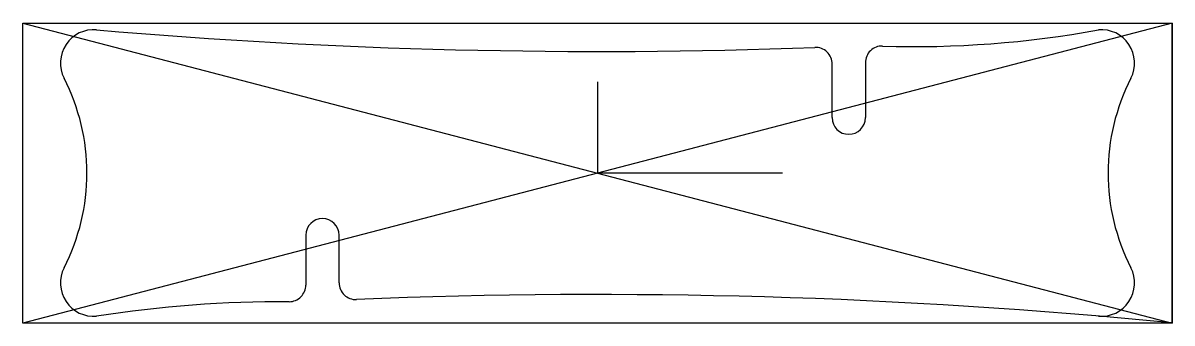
# Model space of a CAD drawing. Header units: millimetres. Extents: x -7 to 62, y 30.7 to 48.7.
import ezdxf

# ---------------------------------------------------------------- set-up
doc = ezdxf.new("R2010")
doc.units = ezdxf.units.MM
doc.layers.get('0').update_dxf_attribs({"linetype": 'CONTINUOUS'})

msp = doc.modelspace()

# ---------------------------------------------------------------- linework, layer by layer
for p, q in [((-7.039, 48.74), (61.961, 48.74)), ((-7.039, 30.74), (-7.039, 48.74)), ((-7.039, 48.74), (61.961, 30.74)), ((61.961, 48.74), (-7.039, 30.74)), ((41.549, 48.74), (43.549, 48.74)), ((61.961, 48.74), (61.961, 30.74)), ((61.961, 30.74), (61.961, 48.74)), ((41.549, 43.061), (41.549, 46.277)), ((43.549, 46.359), (43.549, 43.061)), ((27.461, 45.21), (27.461, 39.74)), ((42.549, 42.061), (42.549, 42.061)), ((38.566, 39.74), (27.461, 39.74)), ((10.945, 37.009), (10.945, 37.009)), ((9.945, 36.009), (9.945, 33.019)), ((11.945, 33.147), (11.945, 36.009)), ((61.961, 30.74), (-7.039, 30.74))]:
    msp.add_line(p, q)
for centre, radius, start, end in [((-2.792, 46.338), 2, 85.061, 207.12322), ((27.461, 396.424), 349.391, 265.061, 272.14061), ((46.536, 108.187), 60.861, 268.1596, 280.41901), ((57.714, 46.338), 2, -27.12322, 94.939), ((40.549, 46.277), 1, 0, 92.14061), ((44.549, 46.359), 1, 88.1596, 180), ((-15.671, 39.74), 12.471, -27.12322, 27.12322), ((70.593, 39.74), 12.471, 152.87678, 207.12322), ((42.549, 43.061), 1, 180, 270), ((42.549, 43.061), 1, -90, 0), ((10.945, 36.009), 1, 90, 180), ((10.945, 36.009), 1, 0, 90), ((-2.792, 33.143), 2, 152.87678, 274.939), ((57.714, 33.143), 2, -94.939, 27.12322), ((12.945, 33.147), 1, 180, 272.37429), ((8.945, 33.019), 1, -90.205, 0), ((27.461, -316.943), 349.391, 84.33319, 92.37429), ((8.677, -41.859), 73.878, 89.795, 98.79594)]:
    msp.add_arc(centre, radius, start, end)

doc.saveas('drawing.dxf')
